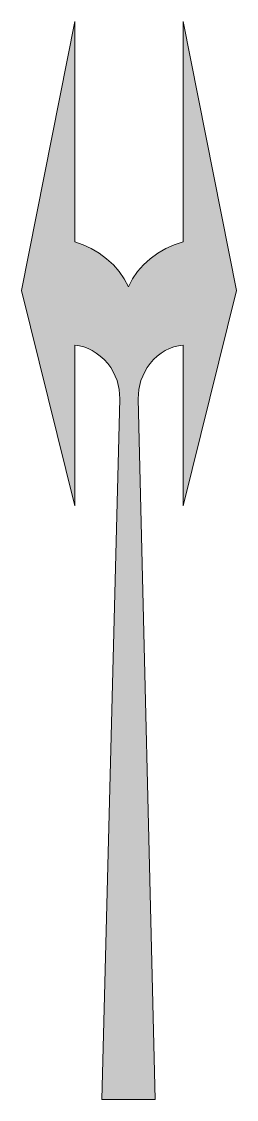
# Model space of a CAD drawing. Header units: metres. Extents: x 173 to 226, y 9 to 275.
import ezdxf

# ---------------------------------------------------------------- set-up
doc = ezdxf.new("R2010")
doc.units = ezdxf.units.M
doc.layers.add('FILL_WHITE_FFFFFF', color=7, linetype='Continuous', true_color=0xffffff)

msp = doc.modelspace()

# ---------------------------------------------------------------- hatches: boundary and pattern name
at = {"layer": 'FILL_WHITE_FFFFFF', "true_color": 0xffffff}
h = msp.add_hatch(color=7, dxfattribs=at)
h.dxf.hatch_style = 1
h.paths.add_polyline_path([(212.55, 195.45), (211.43, 195.28), (210.31, 195), (209.22, 194.61), (208.16, 194.1), (207.14, 193.48), (206.18, 192.75), (205.28, 191.91), (204.45, 190.95), (203.72, 189.92), (203.1, 188.87), (202.58, 187.8), (202.16, 186.71), (201.62, 184.5), (201.45, 182.25), (205.65, 9.45), (192.45, 9.45), (196.95, 182.25), (196.78, 184.5), (196.24, 186.71), (195.82, 187.8), (195.3, 188.87), (194.68, 189.92), (193.95, 190.95), (193.04, 191.91), (192.09, 192.75), (191.12, 193.48), (190.12, 194.1), (189.1, 194.61), (188.04, 195), (186.96, 195.28), (185.85, 195.45), (185.85, 155.85), (172.65, 208.95), (185.85, 275.25), (185.85, 220.95), (187.87, 220.21), (189.86, 219.3), (191.8, 218.17), (193.65, 216.75), (195.34, 215.29), (196.8, 213.64), (198.04, 211.81), (199.05, 209.85), (200.06, 211.81), (201.3, 213.64), (202.76, 215.29), (204.45, 216.75), (206.31, 218.17), (208.28, 219.3), (210.36, 220.21), (212.55, 220.95), (212.55, 275.25), (225.75, 208.95), (212.55, 155.85), (212.55, 195.45)])

# ---------------------------------------------------------------- linework, layer by layer
at = {"layer": 'FILL_WHITE_FFFFFF', "lineweight": 0, "true_color": 0xffffff}
msp.add_lwpolyline([(212.55, 195.45), (211.43, 195.28), (210.31, 195), (209.22, 194.61), (208.16, 194.1), (207.14, 193.48), (206.18, 192.75), (205.28, 191.91), (204.45, 190.95), (203.72, 189.92), (203.1, 188.87), (202.58, 187.8), (202.16, 186.71), (201.62, 184.5), (201.45, 182.25), (205.65, 9.45), (192.45, 9.45), (196.95, 182.25), (196.78, 184.5), (196.24, 186.71), (195.82, 187.8), (195.3, 188.87), (194.68, 189.92), (193.95, 190.95), (193.04, 191.91), (192.09, 192.75), (191.12, 193.48), (190.12, 194.1), (189.1, 194.61), (188.04, 195), (186.96, 195.28), (185.85, 195.45), (185.85, 155.85), (172.65, 208.95), (185.85, 275.25), (185.85, 220.95), (187.87, 220.21), (189.86, 219.3), (191.8, 218.17), (193.65, 216.75), (195.34, 215.29), (196.8, 213.64), (198.04, 211.81), (199.05, 209.85), (200.06, 211.81), (201.3, 213.64), (202.76, 215.29), (204.45, 216.75), (206.31, 218.17), (208.28, 219.3), (210.36, 220.21), (212.55, 220.95), (212.55, 275.25), (225.75, 208.95), (212.55, 155.85)], close=True, dxfattribs=at)

doc.saveas('drawing.dxf')
